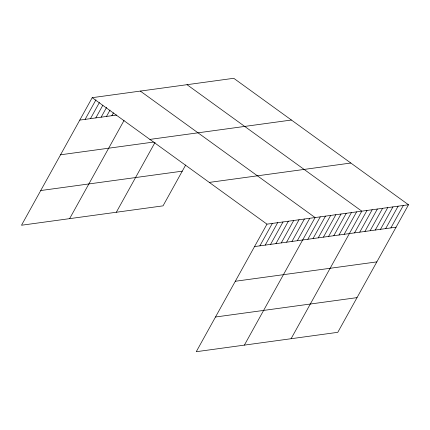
<?xml version="1.0" encoding="UTF-8"?>
<svg xmlns="http://www.w3.org/2000/svg" width="430" height="430" viewBox="0 0 430 430"><rect width="100%" height="100%" fill="white"/><g stroke="black" fill="none" stroke-linecap="round" stroke-linejoin="round"><path stroke-width="0.64" d="M408.5 204.766L266.966 224.148L196.257 351.708L337.792 332.325L408.5 204.766L233.743 78.292L92.208 97.674L21.5 225.234L163.034 205.852L185.669 165.018M85.124 119.368L95.96 99.819M90.472 118.637L99.394 102.533M95.82 117.901L102.829 105.253M101.163 117.17L106.581 107.398M106.511 116.439L110.016 110.112M111.859 115.708L113.45 112.832M69.622 218.644L124.055 120.448M116.326 212.248L155.063 142.368M259.887 245.836L272.314 223.412M265.229 245.105L277.662 222.681M270.577 244.374L283.01 221.95M275.926 243.643L288.353 221.219M281.274 242.907L293.701 220.482M286.616 242.176L299.049 219.751M291.965 241.445L304.397 219.02M297.313 240.714L309.74 218.29M244.38 345.118L315.088 217.558L140.33 91.085M307.848 239.268L320.28 216.844M313.04 238.559L325.467 216.134M318.227 237.849L330.659 215.425M323.419 237.14L335.846 214.715M328.606 236.425L341.038 214M333.798 235.715L346.225 213.291M338.985 235.006L351.417 212.581M344.172 234.296L356.604 211.872M291.088 338.722L361.797 211.162L187.034 84.689M354.551 232.872L366.983 210.447M359.743 232.162L372.176 209.738M364.93 231.453L377.363 209.028M370.123 230.743L382.555 208.319M375.309 230.034L387.742 207.609M380.502 229.319L392.934 206.894M385.688 228.609L398.121 206.185M390.881 227.9L403.313 205.475M79.776 120.099L116.611 115.057M149.876 139.411L291.411 120.029M60.544 154.795L153.429 142.077M40.732 190.538L182.266 171.161M209.297 182.411L350.832 163.029M254.538 246.573L396.068 227.19M235.307 281.263L376.836 261.886M215.489 317.012L357.024 297.63M92.208 97.674L266.966 224.148"/></g></svg>
